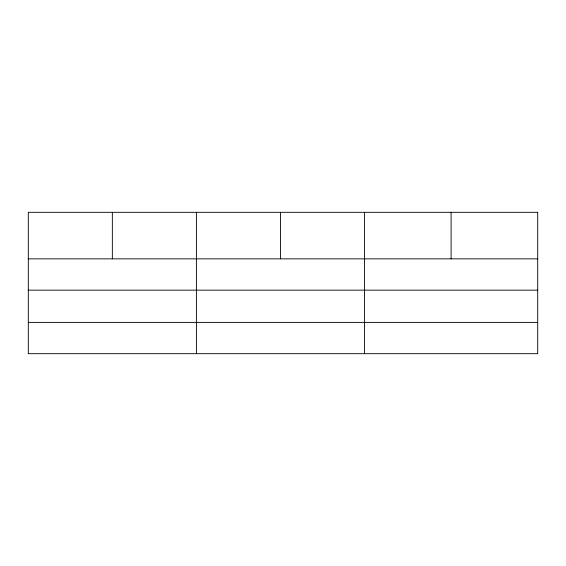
<?xml version="1.0" encoding="UTF-8"?>
<svg xmlns="http://www.w3.org/2000/svg" width="566" height="566" viewBox="0 0 566 566"><rect width="100%" height="100%" fill="white"/><g stroke="black" fill="none" stroke-linecap="round" stroke-linejoin="round"><path stroke-width="0.85" d="M28.3 258.853L537.7 258.853M28.3 290.153L537.7 290.153M28.3 322.394L537.7 322.394M451.102 212.314L451.102 258.853M364.504 212.314L364.504 353.686M280.453 212.314L280.453 258.853M196.402 212.314L196.402 353.686M112.351 212.314L112.351 258.853M537.7 212.314L28.3 212.314L28.3 353.686L537.7 353.686L537.7 212.314"/></g></svg>
